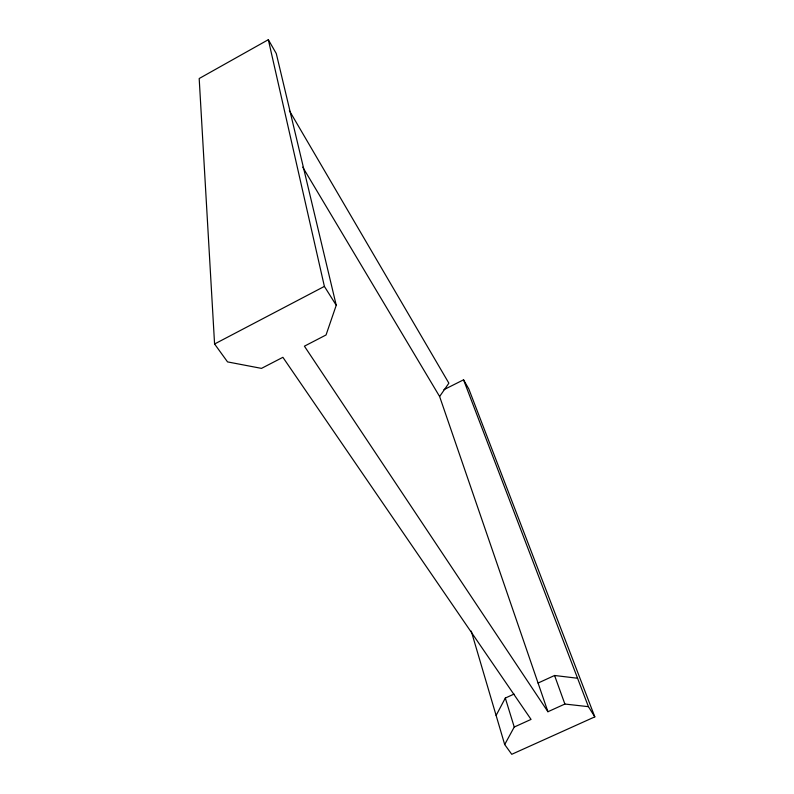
<?xml version="1.0" encoding="UTF-8"?>
<svg xmlns="http://www.w3.org/2000/svg" width="794" height="794" viewBox="0 0 794 794"><rect width="100%" height="100%" fill="white"/><g stroke="black" fill="none" stroke-linecap="round" stroke-linejoin="round"><path stroke-width="1.19" d="M504.696 744.554L514.244 727.036L531.047 719.404L282.892 357.31L261.494 368.386L227.55 361.905L214.578 343.991L199.185 78.527L268.332 39.7L276.272 53.526L336.239 305.273L326.046 334.969L304.41 346.174L547.929 711.732L564.881 704.04L588.423 706.67L594.815 716.863L511.753 754.3L504.696 744.554L471.239 631.081M496.111 715.444L505.312 698.065L514.036 694.075M547.929 711.732L439.618 396.504L448.868 383.174L289.373 110.644M214.578 343.991L324.389 286.406L268.332 39.7M443.915 389.685L463.557 379.81L468.817 388.971L594.815 716.863M538.074 683.048L554.569 675.486L577.556 678.245M324.389 286.406L336.239 305.273M302.722 167.137L439.618 396.504M463.557 379.81L588.423 706.67M554.569 675.486L564.881 704.04M505.312 698.065L514.244 727.036"/></g></svg>
